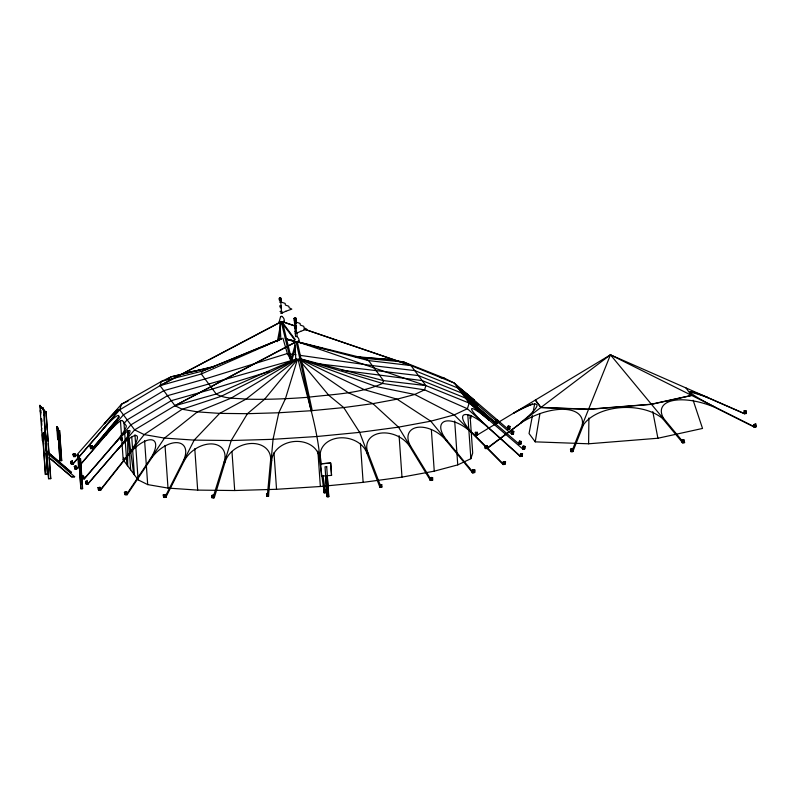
<?xml version="1.0" encoding="UTF-8"?>
<svg xmlns="http://www.w3.org/2000/svg" width="796" height="796" viewBox="0 0 796 796"><rect width="100%" height="100%" fill="white"/><g stroke="black" fill="none" stroke-linecap="round" stroke-linejoin="round"><path stroke-width="1.19" d="M127.668 465.839L127.718 440.327M127.718 437.9L127.738 430.616M532.434 415.641L529.051 433.541L535.24 441.85L588.612 443.79L588.901 417.97M744.061 413.602L744.101 410.855L746.369 411.074L746.34 413.542L744.29 413.572M744.857 413.741L744.887 411.273L744.101 410.855M430.228 480.426L430.318 477.67L431.701 477.451L432.666 477.849L432.586 480.316L430.228 480.426L431.392 480.247M431.213 480.535L431.293 478.058L430.318 477.67M45.083 436.666A25.253 2.01 85.4 0 0 42.894 438.248L42.477 440.636L39.8 405.403L44.248 410.786L44.307 421.124L46.427 445.332L46.208 436.059L45.014 431.173M41.79 428.298L41.312 430.079M472.317 472.695L472.506 469.919L473.58 469.68L474.874 470.018L474.705 472.506L472.317 472.695L474.705 472.506M473.63 472.744L473.799 470.257L474.874 470.018M267.536 493.709L270.55 460.635A23.92 18.149 -23.6 0 0 251.407 443.481A23.92 18.149 -23.6 0 0 225.119 461.969L224.064 461.978A23.92 16.258 -35.7 0 0 211.239 443.899A23.92 16.258 -35.7 0 0 183.876 461.531L165.857 497.211M430.447 480.396L410.149 447.153A23.92 17.114 23.6 0 0 380.727 433.124A23.92 17.114 23.6 0 0 367.961 452.834L366.866 452.964A23.92 18.587 9.7 0 0 339.146 437.909A23.92 18.587 9.7 0 0 320.42 457.461L319.256 457.561A23.92 18.945 -7.4 0 0 295.037 441.442A23.92 18.945 -7.4 0 0 271.695 460.576L270.55 460.635L271.108 460.615L273.048 439.302L278.809 412.766L285.436 398.736L297.465 359.384L300.381 358.916L382.607 383.443L424.547 389.841L467.371 408.726L520.524 456.317L522.246 456.198L522.514 453.68L520.574 453.7L520.276 456.506L522.246 456.198M268.471 496.097L271.695 460.576L271.108 460.615M503.032 464.536L503.291 461.74L505.52 461.77L505.291 464.277L503.032 464.536L503.629 464.327L472.884 433.382A23.92 7.293 41.2 0 1 464.008 414.855A23.92 7.293 41.2 0 1 487.122 426.686L520.325 456.476M504.584 464.516L504.813 462.018L505.52 461.77M495.5 419.94L495.221 422.785L495.799 422.945L497.4 422.766L497.649 420.218L495.5 419.94L497.649 420.218M495.799 422.945L496.077 420.099M520.863 453.471L520.276 456.506M521.957 456.426L522.514 453.68M507.878 428.915L508.176 426.089L509.987 426.447L509.719 428.984L507.878 428.915L509.719 428.984M508.027 429.114L508.176 426.089M509.569 428.775L509.669 427.91L507.997 427.75M511.619 433.939L511.918 431.114L513.738 431.472L513.47 434.009L511.619 433.939L513.47 434.009M511.768 434.138L511.918 431.114M513.32 433.8L513.589 431.273M519.091 443.959L519.39 441.133L521.201 441.491L520.932 444.029L519.091 443.959L520.932 444.029M519.241 444.158L519.39 441.133M520.783 443.82L520.883 442.954L519.211 442.795M523.111 446.128L522.813 448.954L523.111 446.128L524.922 446.486L524.654 449.024L522.962 449.153L469.202 403.084L454.267 383.045L444.705 378.319L403.811 362.021L388.577 359.394L354.847 356.568M524.654 449.024L524.773 446.287M535.24 441.85L539.917 413.721M277.326 341.663L280.699 323.882M278.729 340.38L280.52 330.897M533.111 412.059L534.693 403.711M280.013 321.733L279.227 321.664L280.63 316.47M295.565 347.434L291.824 360.588L290.659 360.688L295.067 345.136M213.706 495.42L224.064 461.978L225.119 461.969L214.283 497.719L213.875 495.003L211.676 495.54L212.044 497.978L214.283 497.719M224.562 461.988L231.208 440.536L247.427 413.691L264.521 399.343L297.465 359.384M118.335 409.552A23.92 3.065 -47 0 0 104.395 423.731L104.216 423.81A23.92 1.254 -49.3 0 1 117.709 410.338A23.92 1.254 -49.3 0 1 102.206 430.009L102.236 430.158A20.537 2.975 -49.4 0 1 118.694 415.651A20.537 2.975 -49.4 0 1 105.858 435.024L80.834 464.237M470.058 415.283L472.695 453.073L470.864 458.715L457.75 464.884L434.258 471.162L401.99 477.122L363.135 482.356L320.35 486.505L276.54 489.291L234.701 490.525L197.677 490.107L168.006 488.087L147.688 484.595L138.126 479.859L123.181 459.819L123.917 457.561M279.227 321.664L279.804 321.395M280.859 338.947L279.834 321.485M280.6 316.549C283.217 315.116 286.421 322.43 282.461 321.664M283.824 321.295L282.938 321.594M296.898 332.867L297.137 336.459L295.545 336.589L294.331 319.902L294.868 319.763M296.231 323.345L295.694 319.723M295.794 358.986L294.769 341.524M296.46 336.39C298.172 336.41 301.097 342.549 297.396 341.703M214.651 366.26L171.259 376.797L161.429 381.423L121.519 404.189L119.689 409.831L134.624 429.88L144.195 434.606L164.503 438.099L194.184 440.118L231.208 440.536L273.048 439.302L316.848 436.516L359.643 432.367L398.498 427.144L430.765 421.184L454.257 414.905L467.371 408.726L469.202 403.084L425.92 385.602L424.547 389.841L414.716 394.468L397.095 399.174L372.896 403.642L343.753 407.572L311.664 410.686L278.809 412.766L247.427 413.691L219.656 413.383L197.398 411.87L182.165 409.243L174.991 405.701L160.006 385.592L279.486 322.549M487.321 426.527L487.321 426.527A23.92 2.965 41.6 0 1 471.62 408.836A23.92 2.965 41.6 0 1 489.311 420.397L489.331 420.328A20.537 0.667 40.8 0 1 470.625 403.403A20.537 0.667 40.8 0 1 485.65 415.383L485.55 415.243A20.537 0.667 40.8 0 1 466.894 398.388L463.153 393.383A20.537 0.667 40.8 0 1 478.187 405.363L478.078 405.224A20.537 0.667 40.8 0 1 459.421 388.368A20.537 0.667 40.8 0 1 474.446 400.358L474.267 400.219A23.92 1.423 40.1 0 0 461.013 389.353M572.284 450.297L582.304 424.905L583.408 424.875A45.452 27.243 -1.2 0 1 620.373 407.691A45.452 27.243 -1.2 0 1 662.58 418.537L663.605 418.397A45.452 19.442 20.7 0 1 672.62 400.657A45.452 19.442 20.7 0 1 714.579 407.204L754.17 427.014M532.564 403.841A45.452 9.552 -26.7 0 0 514.067 412.945L513.669 413.034A45.452 6.736 -34 0 1 536.783 404.647A45.452 6.736 -34 0 1 520.793 422.586L521.33 422.676A45.452 21.98 -25.6 0 1 564.105 409.343A45.452 21.98 -25.6 0 1 582.304 424.905L610.462 354.827L744.728 413.721M572.931 451.422L583.408 424.875L582.791 424.925M164.961 497.172L182.981 461.501A23.92 13.413 -43.5 0 0 177.269 442.656A23.92 13.413 -43.5 0 0 150.752 459.302L127.181 494.605M183.379 461.531L194.184 440.118L219.656 413.383L246.014 399.144L296.838 359.394M266.521 493.958L268.441 493.371L268.421 496.326L266.769 496.396L266.521 493.958L268.441 493.371M266.949 495.042L266.69 495.56L268.6 494.973M126.504 494.525L150.086 459.232A23.92 9.791 -47.9 0 0 151.797 439.85A23.92 9.791 -47.9 0 0 128.027 455.441L100.644 490.077M150.354 459.282L164.503 438.099L197.398 411.87L231.168 398.129L296.281 359.394M100.246 489.968L144.195 434.606L182.165 409.243L221.009 396.388L295.833 359.364M92.246 448.566L119.121 416.855L92.744 448.397M72.953 463.789L102.236 430.158M73.063 463.919L119.689 409.831L160.056 385.662L280.69 322.111M76.685 468.784L79.112 465.968M80.734 464.088L123.42 414.845L163.787 390.667L205.03 378.986L287.366 353.543L295.983 354.767M79.212 466.108L76.784 468.924L75.093 469.073L74.326 466.406C77.63 463.73 77.033 473.501 75.958 465.988M124.295 423.164L127.161 419.86L167.518 395.682L291.246 360.638L293.704 360.926M84.147 478.804L113.331 445.044A20.537 2.975 -49.4 0 0 126.166 425.671L122.425 420.656A20.537 2.975 -49.4 0 0 105.968 435.163M87.878 483.809L134.624 429.88L174.991 405.701L294.53 342.728M87.988 483.948L117.062 450.058A20.537 2.975 -49.4 0 0 129.897 430.676A20.537 2.975 -49.4 0 0 113.43 445.183L113.331 445.044M753.782 424.616L755.852 424.039L755.693 427.004L754.091 427.054L753.782 424.616L755.852 424.039M756.061 425.641L753.981 426.208M608.761 356.598L610.462 354.827L754.518 426.845M73.023 454.217L74.923 453.62L75.312 456.615L73.63 456.695L73.023 454.217L74.923 453.62M75.322 455.252L73.421 455.839L73.312 453.989M266.769 496.396L266.779 493.44M520.693 455.123L522.335 455.332M211.676 495.54L213.875 495.003M214.114 496.595L211.915 497.142M486.853 448.277L521.33 422.676L487.391 448.377M520.853 422.666L610.462 354.827L663.197 418.487M281.346 302.281L279.744 302.251M282.043 311.405L280.043 311.554L280.61 311.375M610.462 354.827L477.063 435.143M167.08 379.224L171.259 376.797L213.467 366.817M174.941 405.632L294.43 342.588M277.137 341.096L281.515 338.837L202.214 371.155L161.429 381.423L160.056 385.662L201.298 373.981L281.764 338.618M163.21 494.973L165.538 494.495L166.056 497.211L164.961 497.45L163.678 497.41L163.21 494.973L165.538 494.495M164.553 496.047L163.518 496.575L165.847 496.097M294.112 319.514L296.261 319.415L295.605 319.345M295.973 319.803L294.331 319.902M128.076 401.104L121.519 404.189L75.361 456.576L74.635 453.849M280.68 339.026L202.214 371.155L201.298 373.981L216.233 394.02C225.188 399.164 236.104 397.99 246.014 399.144C266.471 399.711 286.938 398.856 307.346 397.343C332.509 394.209 359.115 393.92 382.607 383.443L383.523 380.627L368.588 360.588L363.802 358.22L298.41 341.972M503.142 464.496L472.396 433.551A23.92 11.263 38.5 0 0 445.372 421.193A23.92 11.263 38.5 0 0 446.884 440.367L472.456 471.55M475.381 435.233L477.491 434.944L477.451 432.387L475.331 432.377L475.381 435.233L475.889 434.994M570.463 449.213L572.523 448.636L573.19 451.412L572.692 451.65L571.06 451.7L570.463 449.213L572.523 448.636M572.911 450.267L570.851 450.844L573.19 451.412M571.06 451.7L571.558 451.461M714.927 407.045L714.927 407.045A45.452 3.154 25.7 0 1 690.251 392.358A45.452 3.154 25.7 0 1 707.863 397.562L707.326 397.473A45.452 12.089 15.5 0 0 689.953 391.97M754.091 427.054L756.2 426.765M296.699 358.658L216.233 394.02L174.991 405.701M261.615 347.265L281.028 338.927M124.425 492.286L126.723 491.888L127.32 494.615L124.962 494.734L124.425 492.286L126.723 491.888M127.081 493.49L124.783 493.888M90.018 446.118L92.207 445.581L92.853 448.357L92.137 448.606L90.595 448.616L90.018 446.118L92.207 445.581M91.102 447.521L90.396 447.76L92.585 447.213M90.595 448.616L91.301 448.377M505.37 463.421L503.142 463.381M681.734 440.228L683.963 439.88L684.6 442.606L682.311 442.675L681.734 440.228L683.963 439.88M684.331 441.481L682.112 441.83M296.54 326.061L294.948 326.032M268.958 371.563L212.492 389.005L171.259 400.686L130.892 424.865L84.257 478.943C79.471 478.784 85.431 478.426 83.421 476.008L81.799 476.426L82.565 479.092M97.958 487.669L100.067 487.361L100.734 490.097L98.555 490.127L97.958 487.669L100.067 487.361M295.057 341.444L294.192 341.613L297.535 341.743M472.486 472.655L446.138 440.536L446.884 440.367L446.138 440.536A23.92 14.617 33 0 0 416.965 427.432A23.92 14.617 33 0 0 411.104 447.004L430.765 479.202M70.615 461.431L72.237 461.003L73.083 463.959C69.869 466.008 70.337 457.382 71.391 464.088M70.774 461.63L72.396 461.202M74.326 466.406L76.108 466.187M81.948 476.625L83.57 476.207L84.117 478.754M86.306 484.117L85.54 481.451L87.172 481.033L88.008 483.978L86.157 483.918L88.008 483.978M87.321 481.232L85.54 481.451M122.484 440.437L121.181 440.397L120.664 437.88L121.738 437.641M121.181 440.397L122.256 440.158M163.678 497.41L166.056 497.211M691.525 395.383L651.367 404.199L589 409.184L540.962 407.433L535.37 400.129L540.932 407.602L589 409.353L651.397 404.358L691.575 395.542L685.953 387.911M473.471 471.312L472.396 471.55L474.764 471.65M588.612 443.79L657.904 438.248L702.53 428.447L693.137 400.249M484.854 445.919L485.6 445.77L486.028 448.596L487.52 448.397L487.092 445.561L484.854 445.919L485.242 448.456L486.028 448.596M486.346 445.72L487.092 445.561M485.102 447.591L487.341 447.233L486.595 447.392L486.724 448.257L487.52 448.397M280.132 307.664L281.426 307.763M280.51 313.077L282.162 313.077L281.495 312.987M296.54 327.773L294.719 327.843L295.804 327.624M120.664 437.88L121.907 437.641L122.246 439.283L121.002 439.531M279.744 299.744L281.048 299.734L279.078 299.555L279.804 299.356M297.883 341.633L298.391 341.225M188.881 372.09L199.776 370.08M410.666 447.083L398.498 427.144L372.896 403.642L348.16 392.647L299.346 359.195M431.293 478.058L432.666 477.849M279.854 300.55C277.913 300.988 282.779 300.639 280.62 300.49M281.306 306.102L279.655 306.112L280.481 305.933M294.908 322.251C292.958 322.698 297.843 322.33 295.674 322.201M296.629 331.554L294.988 331.594L295.804 331.395M295.664 333.086C293.774 333.544 298.58 333.156 296.43 333.026M279.734 298.361C277.336 298.818 282.809 298.52 280.6 298.301M280.58 299.575L281.316 299.376L280.67 299.306M744.887 411.273L746.369 411.074M746.35 412.696L744.081 412.467M485.242 448.456L486.724 448.257M682.311 442.675L684.6 442.606M98.555 490.127L100.734 490.097M379.612 484.465L381.781 484.734L381.801 487.192L380.219 487.371L379.632 487.212L379.612 484.465L381.781 484.734M381.791 486.346L379.622 486.077M379.632 487.212L381.801 487.192M282.6 321.703L280.122 321.813M40.666 407.632L42.944 407.721L40.855 407.89M40.168 410.736L40.954 414.099M39.8 405.403L44.248 410.786M43.84 411.89L46.118 411.98L50.785 478.625L48.506 478.545L45.999 442.755M44.029 412.149L46.118 411.98M44.307 421.124L44.576 415.452M56.775 426.746L58.088 427.91L58.536 440.278L57.64 439.074L56.775 426.746L57.67 427.95L59.899 460.536L61.72 460.605L59.62 430.606L57.382 430.576M57.531 430.775L59.62 430.606M57.64 439.074L58.954 440.248M77.69 454.805L79.003 455.969L79.451 468.337L78.545 467.133L77.69 454.805L78.585 455.999L80.814 488.595L82.635 488.654L80.535 458.665L78.297 458.635M78.446 458.834L80.535 458.665M59.899 460.536L61.72 460.605M71.232 463.889L73.083 463.959M78.545 467.133L79.869 468.297M74.943 468.874L76.645 468.735M45.332 474.287L47.611 474.366L45.332 474.287L42.825 438.496M69.501 472.615L71.471 472.456L49.402 453.471M48.506 478.545L50.785 478.625M50.068 458.347L71.501 476.704L74.645 476.714L71.69 476.953L49.322 457.8M320.649 463.859L330.648 463.003L331.554 475.381L321.475 476.137L320.619 463.809L330.688 463.053L331.554 475.381M522.813 448.954L524.504 448.815M326.698 466.665L328.798 496.664L327.126 496.794L325.027 466.804L326.738 466.715M80.814 488.595L82.635 488.654M323.833 489.848L325.673 490.197L325.813 492.644L324.131 492.784L323.833 489.848L324.131 492.784M324.002 490.336L325.673 490.197M323.982 492.575L325.813 492.644M325.554 476.197L326.977 496.595L328.798 496.664M295.306 320.539L294.212 320.728L295.794 320.529M281.306 316.36L282.162 316.37M267.317 496.157L268.72 496.087M295.615 341.862L296.241 341.842M475.361 434.059L477.481 434.069M280.849 321.763L279.675 321.783M469.73 415.532L471.113 415.611L470.924 418.169L469.948 418.059M298.022 341.205L299.177 341.295M295.326 341.792L294.58 341.663M368.787 358.051L376.21 358.558M378.687 358.727L388.577 359.394L390.816 360.359M359.145 357.255L365.125 357.772M508.326 426.288L509.987 426.447M512.067 431.313L513.738 431.472M519.539 441.332L521.201 441.491M523.261 446.327L524.922 446.486M477.451 432.387L476.933 432.327L476.983 435.183M475.331 432.377L475.849 432.427M431.611 480.207L432.586 480.316M127.32 494.615L126.355 494.515L126.116 493.391M507.997 429.084L454.267 383.045L410.985 365.563L368.588 360.588L298.371 342.18M317.057 363.673L418.457 375.583L461.74 393.065L465.023 395.881M425.92 385.602L383.523 380.627L300.211 358.787M520.574 453.7L522.226 453.909M299.674 355.295L372.319 365.593L414.726 370.578L457.999 388.06L511.738 434.099M341.613 370.2L422.188 380.597L465.471 398.08L519.201 444.118M707.863 397.562L707.326 397.473L744.19 413.621M355.902 356.857L363.802 358.22L403.811 362.021L410.985 365.563L425.979 385.682L297.794 341.832M440.188 377.543L444.705 378.319M503.291 461.74L504.813 462.018M286.52 339.016L294.838 341.086M286.222 338.987L294.649 341.176M298.261 342.111L324.748 348.976M327.156 349.603L330.768 350.538M472.506 469.919L473.799 470.257M285.276 338.748L294.968 341.285M496.913 421.731L497.49 421.89L495.341 421.621M497.4 422.766L495.221 422.785L464.486 395.791M127.629 455.322L127.629 455.322A23.92 5.642 -49.6 0 0 136.584 435.661A23.92 5.642 -49.6 0 0 117.241 450.188L117.112 450.128M98.346 489.281L100.455 488.973L99.878 488.814L100.157 489.938M285.754 339.006L292.829 341.205M284.033 322.191L294.61 325.803M304.012 329.007L410.935 365.493M284.132 322.33L294.709 325.942M304.112 329.146L411.044 365.633M300.182 359.016L376.05 386.528L414.716 394.468L454.257 414.905L472.705 433.472M431.641 479.073L432.616 479.471L430.268 479.291M299.833 359.105L364.299 389.672L397.095 399.174L430.765 421.184L446.576 440.457M47.581 451.909L45.76 450.347L71.471 472.456M74.645 476.714L49.113 454.854M46.387 459.411L45.959 453.292L47.83 454.884M464.894 395.901L495.719 422.925M298.759 359.275L328.738 395.264L343.753 407.572L359.643 432.367L367.444 452.904M682.809 441.581L663.605 418.397L662.58 418.537L682.55 442.646M513.41 432.934L511.738 432.775M295.246 339.594L281.734 321.465L281.814 322.629L294.62 339.802M42.526 407.751L45.511 411.761M57.8 430.546L58.188 434.118M76.366 467.6L74.734 468.028M290.689 359.623L287.366 353.543L282.898 338.121M380.11 484.774L367.961 452.834L366.866 452.964L379.881 487.182M87.172 481.033L87.858 483.779M74.476 466.605L75.093 469.073M72.237 461.003L72.933 463.75M298.122 359.334C305.365 392.11 316.738 423.91 319.843 457.521M282.61 322.599L291.824 360.588M281.436 322.698L290.659 360.688M98.535 487.829L99.132 490.286M572.016 448.874L572.692 451.65M683.187 439.74L683.555 441.342M682.52 440.357L683.087 442.805M91.5 445.82L92.137 448.606M125.39 492.396L125.927 494.833M297.256 341.454L312.241 410.637L311.077 410.726L296.082 341.544M652.79 411.622L657.904 438.248M164.503 495.012L164.961 497.45M213.199 495.52L213.567 497.958M321.445 464.705L320.42 457.461L319.256 457.561L324.241 492.555M322.997 475.57L325.405 492.465M128.047 430.586L128.673 435.392M128.982 437.8L133.638 473.849M755.384 424.566L755.693 427.004M46.188 443.442L46.427 445.332M46.009 445.362L45.641 442.526A25.253 2.01 85.4 0 0 42.477 438.278L42.477 440.636M42.248 434.735L42.636 438.258M268.172 493.878L268.421 496.326M467.799 414.825L470.864 458.715M454.685 420.994L457.75 464.884M431.362 429.711L434.258 471.162M399.095 435.671L401.99 477.122M360.409 443.342L363.135 482.356M327.226 476.068L328.649 496.465M317.873 451.153L320.35 486.505M273.983 452.715L276.54 489.291M231.974 451.501L234.701 490.525M194.781 448.655L197.677 490.107M165.021 445.412L168.006 488.087M144.613 440.705L147.688 484.595M134.962 434.755L138.126 479.859M131.748 437.054L134.385 474.854M127.907 430.636L128.335 436.765M128.514 439.213L130.653 469.839M123.937 422.159L124.534 430.696M124.703 433.133L126.922 464.834M120.455 420.805L123.181 459.819M80.386 458.466L82.227 484.863M79.172 463.302L80.963 488.794M78.108 454.765L78.366 458.466M78.794 464.635L78.963 467.093M59.471 430.407L61.571 460.406M58.576 439.74L60.048 460.735M57.193 426.706L57.71 434.109M45.929 411.731L47.213 430.099M47.392 432.556L47.989 441.123M48.158 443.581L48.755 452.148M49.133 457.551L50.596 478.376M44.198 414.616L45.491 433.124M45.75 436.825L48.685 478.794M43.83 410.816L44.158 415.482M44.835 434.666L47.611 474.366M42.755 407.472L42.934 409.92M45.243 442.994L45.67 449.123M46.566 461.869L47.422 474.118M41.631 418.995L41.8 421.462M42.666 433.81L45.511 474.535M40.845 410.109L41.014 412.577M41.362 418.596L41.83 425.293M40.218 405.373L40.367 407.502M325.504 489.709L325.654 492.445M380.199 484.913L380.219 487.371M45.322 437.9A25.253 2.01 85.4 0 1 45.69 440.049M285.794 311.276L281.585 313.216L280.709 300.719L281.655 302.231L285.177 303.415L285.356 305.027L288.739 306.231L289.217 307.803L291.834 309.107L285.794 311.276M300.729 331.315L296.52 333.255L295.644 320.758L296.59 322.271L300.112 323.455L300.291 325.066L303.674 326.27L304.152 327.843L306.768 329.146L300.729 331.315M279.346 298.172L280.869 298.072L279.406 298.142M293.953 318.559L296.192 318.42L293.953 318.559M294.281 318.211L295.804 318.111L294.281 318.211M72.645 462.625L71.023 463.043L72.645 462.625M87.58 482.645L85.948 483.072L87.58 482.645M325.594 491.321L323.922 491.45L325.763 491.809L325.594 491.321M524.604 447.949L522.932 447.79L524.604 447.949"/></g></svg>
